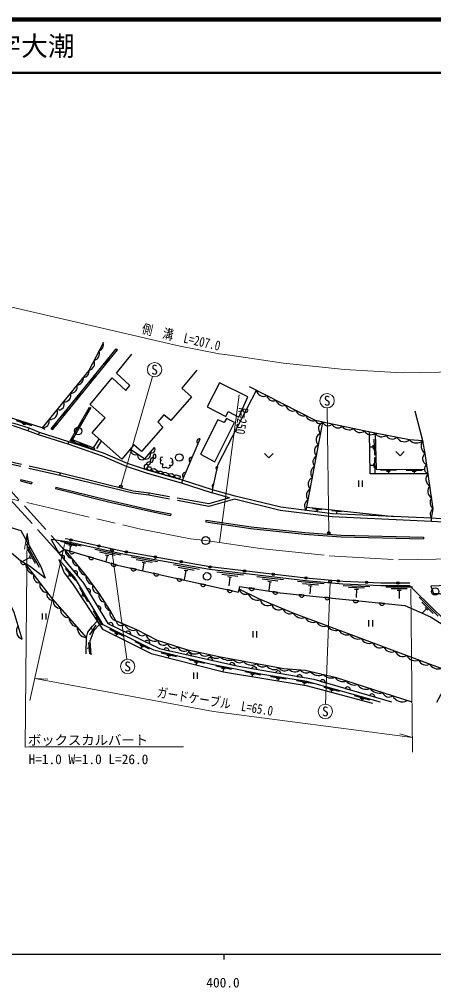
# Model space of a CAD drawing. Units: millimetres at full size, sheet at 1:1000; details may follow other scales. Extents: x 40000 to 680000, y 20000 to 380000.
# Drawn here: x 429685 to 507316, y 198715 to 380000 of the extents above; entities that cross this region are included whole.
import ezdxf
from ezdxf.enums import TextEntityAlignment as Align

# ---------------------------------------------------------------- set-up
doc = ezdxf.new("R2010")
doc.units = ezdxf.units.MM
doc.header["$LTSCALE"] = 1000
doc.linetypes.add('CHAIN', pattern=[18.5, 12, -1.5, 3.5, -1.5])
doc.linetypes.add('DASHED', pattern=[7.5, 6, -1.5])
for name, color, linetype, lineweight in [('M-BGD', 7, 'Continuous', 25), ('M-BMK', 2, 'CHAIN', 13), ('M-BMK-SRVR', 3, 'Continuous', 25), ('M-STR-HTXT', 7, 'Continuous', 13), ('M-STR-STRC', 7, 'Continuous', 25), ('M-TTL', 2, 'Continuous', 140), ('M-TTL-BAND', 7, 'Continuous', 25), ('M-TTL-LINE', 7, 'Continuous', 50)]:
    doc.layers.add(name, color=color, linetype=linetype, lineweight=lineweight)
doc.layers.add('M-TTL-TXT', color=7, linetype='Continuous')
doc.styles.add('ＭＳ ゴシック', font='')
doc.styles.get('ＭＳ ゴシック').set_extended_font_data('MS Gothic')

# ---------------------------------------------------------------- blocks, each defined once
blk = doc.blocks.new('open_arrow')
at = {"color": 0, "linetype": 'Continuous', "lineweight": -2}
blk.add_lwpolyline([(7.5, 1.25), (0, 0), (7.5, -1.25)], dxfattribs=at)

msp = doc.modelspace()

# ---------------------------------------------------------------- hatches: boundary and pattern name
at = {"layer": 'M-BGD'}
for points in [[(446667, 316390), (446435, 316579), (445557, 315503), (445790, 315313)], [(443966, 313076), (443733, 313266), (442765, 312078), (442997, 311888)], [(441305, 309813), (441073, 310003), (440215, 308952), (440448, 308762)], [(438787, 306725), (438555, 306915), (437737, 305912), (437969, 305722)], [(443109, 307260), (442850, 307411), (442149, 306208), (442408, 306057)], [(441791, 304996), (441532, 305147), (440809, 303906), (441068, 303755)], [(436715, 304184), (436482, 304373), (435660, 303365), (435893, 303176)], [(440085, 301101), (439624, 301275), (439955, 301844), (439696, 301995), (439186, 301119), (439979, 300820)], [(441123, 300710), (441017, 300430), (442489, 299876), (442595, 300157)]]:
    msp.add_hatch(color=256, dxfattribs=at).paths.add_polyline_path(points)

# ---------------------------------------------------------------- linework, layer by layer
for p, q in [((435660, 303365), (447850, 318315)), ((435893, 303176), (448083, 318125)), ((447850, 318315), (448083, 318125)), ((445790, 315313), (445557, 315503)), ((446667, 316390), (446435, 316579)), ((442997, 311888), (442765, 312078)), ((443966, 313076), (443733, 313266)), ((441305, 309813), (441073, 310003)), ((440448, 308762), (440215, 308952)), ((438787, 306725), (438555, 306915)), ((442850, 307411), (443109, 307260)), ((432028, 303928), (429172, 304844)), ((437969, 305722), (437737, 305912)), ((441791, 304996), (441532, 305147)), ((442149, 306208), (442408, 306057)), ((430878, 304108), (430212, 304322)), ((430545, 304215), (430474, 303995)), ((431289, 302991), (431526, 303466)), ((433254, 302242), (431289, 302991)), ((433461, 302681), (431526, 303466)), ((435893, 303176), (435660, 303365)), ((436482, 304373), (436715, 304184)), ((441068, 303755), (440809, 303906)), ((483420, 288066), (486571, 304556)), ((433254, 302242), (433461, 302681)), ((439955, 301844), (439696, 301995)), ((439979, 300820), (440085, 301101)), ((443555, 299795), (444652, 301422)), ((444189, 299660), (445096, 301025)), ((460247, 293718), (463547, 301445)), ((463170, 300562), (463559, 301473)), ((496274, 298408), (496174, 301406)), ((438821, 300470), (438959, 300894)), ((441017, 300430), (441123, 300710)), ((442489, 299876), (442595, 300157)), ((443741, 299405), (443846, 299686)), ((496014, 299900), (495334, 299877)), ((496026, 299550), (496003, 300250)), ((461702, 297126), (462091, 298037)), ((496388, 294985), (496288, 297984)), ((466714, 295650), (466849, 296261)), ((496128, 296478), (495388, 296453)), ((496140, 296128), (496116, 296827)), ((500329, 295568), (497329, 295597)), ((505164, 295521), (502164, 295550)), ((429953, 293867), (429879, 293576)), ((429953, 293867), (432052, 293336)), ((437301, 294618), (437397, 295007)), ((460247, 293718), (460073, 293143)), ((460469, 294239), (460859, 295150)), ((499177, 295369), (498477, 295376)), ((498827, 295373), (498822, 294919)), ((504012, 295322), (503312, 295329)), ((503662, 295326), (503658, 294920)), ((429879, 293576), (431978, 293045)), ((432052, 293336), (431978, 293045)), ((436510, 292439), (436437, 292148)), ((465886, 291915), (465727, 291337)), ((465955, 292355), (466145, 292951)), ((493210, 293678), (493210, 292504)), ((493910, 293678), (493910, 292504)), ((453968, 290895), (454016, 291292)), ((469055, 290417), (465727, 291337)), ((483536, 288673), (499938, 286921)), ((486381, 288188), (484592, 288379)), ((458083, 287419), (458026, 287124)), ((485676, 288082), (485259, 288127)), ((485467, 288105), (485436, 287814)), ((490046, 287796), (488256, 287988)), ((489151, 287892), (489113, 287534)), ((506884, 286003), (506916, 286602)), ((464641, 286216), (464598, 285919)), ((505434, 283060), (505427, 282760)), ((433476, 277372), (431040, 281738)), ((441297, 281383), (437390, 282239)), ((440471, 281349), (438127, 281863)), ((439527, 281341), (438980, 281461)), ((439254, 281401), (439053, 280486)), ((431734, 279262), (430424, 278531)), ((432727, 278099), (431265, 280718)), ((431905, 278957), (431564, 279568)), ((437430, 279663), (438058, 278897)), ((439987, 280209), (439038, 280491)), ((443616, 279130), (442667, 279413)), ((448685, 279673), (443801, 280743)), ((447644, 279594), (444713, 280236)), ((446456, 279547), (445772, 279697)), ((446114, 279622), (445861, 278463)), ((455584, 278429), (450662, 279307)), ((430839, 278085), (429988, 278594)), ((447845, 277874), (446895, 278156)), ((454547, 278309), (451594, 278836)), ((453362, 278216), (452673, 278339)), ((453018, 278278), (452754, 276801)), ((463466, 276992), (458544, 277870)), ((462424, 276843), (459470, 277370)), ((440286, 274946), (438319, 277212)), ((439167, 275961), (438707, 275562)), ((439396, 275697), (438937, 276225)), ((439863, 276697), (440491, 275931)), ((451552, 277032), (450585, 277247)), ((455797, 276087), (454830, 276302)), ((461234, 276720), (460544, 276843)), ((460889, 276781), (460599, 275157)), ((471669, 275924), (466702, 276502)), ((470637, 275712), (467657, 276059)), ((469457, 275517), (468762, 275598)), ((469109, 275558), (468919, 273919)), ((479165, 275052), (474199, 275630)), ((460175, 275113), (459208, 275328)), ((464616, 274124), (463649, 274339)), ((478134, 274840), (475154, 275187)), ((476953, 274645), (476258, 274726)), ((476606, 274685), (476415, 273047)), ((486776, 274290), (481796, 274736)), ((485753, 274080), (482765, 274348)), ((484581, 273884), (483884, 273947)), ((484232, 273915), (484099, 272421)), ((495378, 273757), (490383, 273971)), ((442546, 270976), (440999, 273546)), ((441618, 272168), (441227, 271933)), ((441799, 271868), (441438, 272468)), ((442352, 273383), (442863, 272534)), ((469615, 273012), (468648, 273227)), ((473717, 273420), (472738, 273575)), ((478145, 272719), (477167, 272874)), ((483071, 272192), (482086, 272293)), ((494366, 273500), (491369, 273629)), ((493204, 273250), (492505, 273280)), ((492855, 273265), (492791, 271766)), ((503361, 273670), (498361, 273671)), ((502361, 273370), (499361, 273371)), ((501211, 273070), (500511, 273070)), ((500861, 273070), (500861, 271570)), ((444304, 270138), (444814, 269289)), ((487898, 271699), (486913, 271799)), ((493233, 271153), (492247, 271254)), ((498128, 270653), (497142, 270754)), ((508138, 268264), (504611, 271809)), ((507220, 268762), (505104, 270888)), ((433944, 268783), (433944, 267609)), ((434644, 268783), (434644, 267609)), ((445142, 266663), (443595, 269234)), ((505950, 269613), (505166, 268833)), ((506196, 269365), (505703, 269861)), ((442915, 264798), (444064, 266556)), ((444214, 267856), (444012, 267734)), ((444395, 267556), (444034, 268156)), ((446369, 266852), (447260, 266419)), ((495132, 267531), (495132, 266358)), ((495832, 267531), (495832, 266358)), ((443489, 265677), (443138, 265907)), ((449339, 264444), (446655, 265784)), ((448230, 264797), (447603, 265110)), ((447916, 264953), (447739, 264598)), ((449662, 265251), (450553, 264818)), ((473450, 265438), (473450, 264264)), ((474150, 265438), (474150, 264264)), ((442879, 261231), (442696, 263323)), ((454053, 262091), (451368, 263431)), ((453217, 263523), (454108, 263090)), ((442788, 262277), (442369, 262240)), ((452943, 262444), (452317, 262757)), ((452630, 262600), (452451, 262242)), ((459144, 260647), (456230, 261359)), ((456767, 262006), (457734, 261792)), ((460979, 261071), (461946, 260856)), ((457984, 260745), (457304, 260911)), ((457644, 260828), (457558, 260476)), ((464368, 259371), (461454, 260083)), ((463208, 259469), (462528, 259635)), ((462868, 259552), (462773, 259162)), ((464966, 260185), (465934, 259970)), ((469106, 259265), (470074, 259050)), ((462331, 257706), (462331, 256532)), ((463031, 257706), (463031, 256532)), ((469439, 258308), (466497, 258898)), ((468276, 258358), (467590, 258495)), ((467933, 258427), (467825, 257889)), ((474854, 257221), (471913, 257811)), ((473217, 258482), (474193, 258311)), ((477701, 257695), (478677, 257524)), ((473691, 257271), (473005, 257408)), ((473348, 257340), (473274, 256973)), ((479679, 256446), (476716, 256913)), ((478515, 256447), (477824, 256556)), ((478169, 256501), (478117, 256167)), ((484566, 255676), (481603, 256143)), ((481729, 256988), (482705, 256817)), ((483402, 255677), (482711, 255786)), ((483056, 255731), (482997, 255356)), ((486080, 256086), (487032, 255811)), ((489689, 254128), (486798, 254931)), ((488533, 254263), (487858, 254450)), ((488195, 254356), (488106, 254034)), ((490743, 254740), (491695, 254465)), ((495385, 252546), (492494, 253349)), ((494228, 252681), (493554, 252868)), ((493891, 252774), (493816, 252505)), ((495317, 253419), (496269, 253144))]:
    msp.add_line(p, q, dxfattribs=at)
at = {"layer": 'M-BGD', "linetype": 'DASHED'}
for p, q in [((438821, 300470), (433254, 302242)), ((438959, 300894), (433461, 302681)), ((437106, 280058), (419687, 299243)), ((420569, 300042), (438081, 280656)), ((437397, 295007), (426551, 297453)), ((437301, 294618), (426462, 297063)), ((465886, 291915), (460247, 293718)), ((465704, 291344), (460073, 293143)), ((511373, 286321), (506916, 286602)), ((511336, 285723), (506884, 286003))]:
    msp.add_line(p, q, dxfattribs=at)
at = {"layer": 'M-BGD'}
for points in [[(434438, 303199), (433951, 303500), (428647, 305201), (416864, 308494), (413237, 309495), (411020, 310657), (409200, 311576), (401399, 313576), (396716, 313850), (394339, 314959), (390628, 318880), (390633, 319518), (394260, 322116), (397267, 324011), (398805, 325466), (399697, 325966)], [(445422, 319479), (442729, 314276), (433951, 303500)], [(462950, 314347), (460157, 310963), (461926, 309359), (458045, 304888), (456727, 305946), (455608, 304623), (456567, 303653), (452595, 299107), (451144, 300326), (448896, 297631), (443349, 302585), (445776, 305383), (442936, 307904), (447095, 312862), (449621, 310532), (450392, 311433), (447912, 313745), (450787, 317299)], [(465886, 291915), (466954, 296731), (474117, 310559)], [(505263, 301096), (502796, 301271), (496348, 302501), (494231, 302974), (486571, 304556), (485172, 304872), (472817, 311227)], [(443741, 299405), (439186, 301119), (442850, 307411)], [(443846, 299686), (439624, 301275), (443109, 307260)], [(506916, 286602), (507237, 288388), (505726, 298725), (505263, 301096), (503830, 306663)], [(431526, 303466), (428684, 304326), (428277, 304383)], [(506282, 294920), (495412, 294918), (495289, 302737)], [(496348, 302501), (496570, 295815), (505599, 295727)], [(460073, 293143), (453727, 294965), (449736, 296306), (445247, 298223), (438821, 300470)], [(460247, 293718), (453906, 295538), (449949, 296868), (445458, 298785), (438959, 300894)], [(450503, 299558), (453167, 297734), (454993, 299848)], [(454747, 298050), (454316, 297725), (454172, 297264), (454197, 297014), (454597, 297107), (454759, 297420), (454840, 297869)], [(456585, 297942), (456394, 298010), (456225, 297942), (456066, 297742), (456096, 297547), (456220, 297459), (456310, 297441), (456151, 297350), (456055, 297066), (456103, 296861), (456374, 296757), (456596, 296786), (456480, 296491), (456476, 296242), (456662, 296128), (456934, 296070), (457122, 296154), (457171, 296246), (457250, 296122), (457598, 295968), (457858, 296070), (458007, 296310), (457944, 296477), (457838, 296555), (458128, 296483), (458415, 296652), (458495, 296951), (458388, 297066), (458196, 297114), (458432, 297180), (458465, 297313), (458403, 297568), (458280, 297703), (458022, 297820)], [(475635, 298731), (476430, 297935), (477226, 298731)], [(500216, 299071), (501011, 298275), (501806, 299071)], [(453492, 296705), (453093, 296385), (453093, 296087), (453160, 295788), (453576, 295930), (453745, 296245), (453812, 296475)], [(454197, 297014), (454155, 296745), (453812, 296475), (453492, 296705), (453632, 297009), (453818, 297183), (454176, 297219)], [(453745, 296245), (454267, 296250), (454470, 295874), (454408, 295638), (453978, 295517), (453739, 295722), (453576, 295930)], [(454470, 295874), (454976, 295885), (455442, 295598), (455476, 295273), (455022, 295217), (454621, 295452), (454408, 295638)], [(365866, 292912), (366150, 294025), (372561, 293700), (384339, 293229), (396826, 291330), (411007, 288712), (416651, 287769), (423996, 286115), (429963, 284282)], [(453968, 290895), (450931, 291263), (437301, 294618)], [(454016, 291292), (451003, 291658), (437397, 295007)], [(455459, 295436), (456235, 295413), (456572, 295216), (456589, 294964), (456056, 294920), (455476, 295273)], [(456572, 295216), (457130, 295188), (457697, 294915), (457681, 294682), (457076, 294628), (456548, 294884), (456322, 294942)], [(457697, 294915), (458235, 294959), (458551, 294778), (458754, 294440), (458511, 294350), (458101, 294429), (457681, 294682)], [(458679, 294564), (459031, 294712), (459695, 294558), (459893, 294203), (459684, 294017), (459147, 294033), (458633, 294395)], [(436437, 292148), (446373, 289671), (454998, 287714), (458026, 287124)], [(436510, 292439), (446442, 289963), (455060, 288008), (458083, 287419)], [(506916, 286602), (488359, 287449), (478679, 288658), (470131, 290742), (465886, 291915)], [(506884, 286003), (488309, 286851), (478571, 288067), (469980, 290161)], [(429963, 284282), (433715, 277560), (434513, 275407), (431794, 277513), (429919, 278636), (425615, 282234), (420751, 283680), (402039, 288079), (402049, 287730)], [(464598, 285919), (473085, 284679), (483121, 283600), (489970, 283122), (505427, 282760)], [(464641, 286216), (473123, 284976), (483148, 283899), (489984, 283422), (505434, 283060)], [(430240, 263979), (428740, 268932), (425016, 276566), (420921, 283629)], [(502884, 273970), (497408, 273971), (490316, 274274), (483328, 274900), (465334, 276994), (449051, 279900), (438660, 282176), (435640, 282611), (437106, 280058)], [(502884, 274470), (497419, 274471), (490349, 274773), (483379, 275397), (465407, 277489), (449148, 280390), (438749, 282669), (438253, 282740)], [(438212, 280736), (437106, 280058), (441724, 274429), (446243, 266914), (455975, 262182), (470427, 258972), (484854, 256440), (499410, 252237)], [(503271, 252142), (489129, 256746), (483216, 258099), (479227, 258384), (467367, 260575), (461232, 261877), (455579, 263695), (451696, 265699), (447790, 267397), (446703, 269312), (444709, 272465), (442152, 275928), (438212, 280736)], [(438212, 280736), (448071, 277807), (470720, 272766), (471011, 273848), (478562, 272653), (501887, 270269), (506728, 268149), (509381, 266474), (511003, 265471), (511490, 265008), (512452, 263773), (512537, 263409), (512570, 263070), (510928, 257727), (507832, 252079)], [(442243, 264247), (440544, 266292), (435867, 271483), (430856, 278074)], [(497368, 252182), (483571, 256015), (475231, 257329), (465456, 259291), (454902, 261869), (445376, 266624), (440008, 275541), (437099, 278892), (438079, 276399), (439678, 274268), (445274, 265830), (454385, 261276), (467946, 257859), (483445, 255281), (495874, 251954)], [(511490, 265008), (511746, 265460), (507634, 269197), (502884, 273970)], [(533473, 273011), (533845, 273662), (529578, 275105), (528173, 274977), (516132, 274274), (506758, 273891), (507299, 272530), (508439, 272509), (513329, 270790), (517695, 270226)], [(510400, 257840), (480979, 268847), (474530, 271484), (470866, 273307)], [(442215, 261231), (442243, 264247), (442538, 265261), (443379, 266411), (444287, 267319)], [(444700, 266696), (443665, 265562), (442884, 263590), (443110, 261000)]]:
    msp.add_lwpolyline(points, dxfattribs=at)
for points in [[(464880, 307450), (468369, 305667), (468821, 306602), (470787, 305540), (472516, 309342), (467161, 311962)], [(466297, 297152), (469990, 304514), (468471, 305282), (468055, 304499), (466873, 305047), (463630, 298573)], [(454840, 297869), (455134, 297875), (455296, 298112), (455227, 298518), (454959, 298581), (454734, 298337), (454747, 298050)]]:
    msp.add_lwpolyline(points, close=True, dxfattribs=at)
at = {"layer": 'M-BGD', "linetype": 'DASHED'}
for points in [[(431289, 302991), (428702, 303811), (428146, 303954)], [(469980, 290161), (465210, 288799), (453968, 290895)], [(469055, 290417), (465186, 289312), (454016, 291292)]]:
    msp.add_lwpolyline(points, dxfattribs=at)
at = {"layer": 'M-BGD'}
for centre, radius in [((440698, 302916), 700), ((459651, 297967), 700), ((439376, 282531), 225), ((444589, 281389), 225), ((449747, 280283), 225), ((455180, 279314), 225), ((460041, 278446), 225), ((465407, 277489), 225), ((464861, 275708), 700), ((471875, 276736), 225), ((477261, 276109), 225), ((483379, 275397), 225), ((489460, 274853), 225), ((494759, 274585), 225), ((500606, 274470), 225), ((507596, 272883), 700)]:
    msp.add_circle(centre, radius, dxfattribs=at)
for centre, radius, start, end in [((444071, 319163), 1387, 292.09356, 13.17308), ((443468, 317364), 1237, 280.7256, 24.54104), ((442401, 315633), 1396, 283.58342, 21.68321), ((441675, 314062), 1075, 270.18312, 11.48662), ((440378, 312834), 1309, 274.95051, 6.7192), ((438174, 309593), 1187, 259.70078, 21.96896), ((439399, 311178), 1147, 263.82665, 17.84309), ((475448, 310749), 1344, 188.1565, 297.40056), ((437073, 307911), 1027, 251.65875, 30.011), ((477270, 309783), 1225, 190.68966, 294.8674), ((479125, 309066), 1396, 196.37814, 289.17892), ((435443, 306481), 1383, 262.45972, 19.21002), ((480945, 308063), 1398, 193.07877, 292.47828), ((482957, 307358), 1589, 201.67572, 283.88134), ((433989, 304808), 1308, 268.34367, 13.32607), ((484788, 306381), 1557, 201.30646, 284.2506), ((485986, 305221), 886, 203.19149, 311.31259), ((486920, 303422), 1186, 107.11465, 231.24575), ((487529, 304935), 1030, 201.62006, 315.04959), ((489356, 304726), 1214, 205.30029, 311.36934), ((491529, 304939), 1774, 219.33751, 297.33214), ((493520, 303982), 1329, 207.75332, 308.80214), ((495533, 303540), 1321, 206.66785, 308.12239), ((463454, 300979), 505, 78.04576, 235.70395), ((486489, 301315), 1223, 104.73973, 233.62067), ((497577, 303309), 1471, 213.33142, 305.07744), ((499597, 302777), 1353, 209.76733, 308.64156), ((501803, 302461), 1550, 208.56569, 309.84318), ((504122, 302483), 1796, 222.43574, 309.44146), ((506624, 300131), 1669, 144.66805, 237.43015), ((451438, 299430), 943, 172.1639, 299.00318), ((454483, 299472), 633, 242.00378, 36.34532), ((486228, 299150), 1269, 111.44464, 226.91575), ((452650, 298343), 799, 160.88123, 310.28588), ((453463, 298508), 829, 249.04904, 29.30007), ((461987, 297543), 505, 78.04576, 235.70395), ((485914, 297126), 1228, 116.7618, 221.59859), ((506412, 297760), 1183, 125.39352, 251.24122), ((466835, 295944), 318, 87.39809, 247.61582), ((485721, 295068), 1439, 120.26722, 218.09317), ((506546, 295837), 954, 122.70209, 253.93264), ((460754, 294656), 505, 78.04576, 235.70395), ((485065, 292990), 1282, 111.8368, 226.5236), ((507227, 293920), 1376, 133.33444, 243.30029), ((466102, 292636), 318, 82.16994, 242.38767), ((484728, 290920), 1264, 115.57933, 222.78108), ((507706, 291669), 1500, 137.05039, 239.58435), ((484453, 288903), 1330, 119.37295, 218.98744), ((508002, 289515), 1362, 140.78848, 235.84629), ((507918, 287344), 1247, 123.10345, 216.51719), ((437668, 279218), 505, 320.53318, 118.19137), ((440021, 280802), 1810, 182.0788, 256.574), ((439540, 280444), 505, 174.62017, 332.27836), ((443169, 279365), 505, 174.62017, 332.27836), ((430464, 278423), 505, 160.26341, 317.9216), ((433048, 278153), 2193, 182.04408, 252.43928), ((440727, 278827), 1146, 169.21107, 269.44175), ((442490, 277670), 1774, 179.65363, 258.99917), ((447398, 278109), 505, 174.62017, 332.27836), ((433590, 275714), 1253, 163.88086, 270.60249), ((440101, 276252), 505, 320.53318, 118.19137), ((443641, 275690), 1508, 170.93538, 261.96541), ((451089, 277235), 505, 178.62369, 336.28188), ((455335, 276290), 505, 178.62369, 336.28188), ((434866, 274037), 1332, 161.44664, 273.0367), ((444529, 273645), 1134, 155.79486, 277.10593), ((459713, 275316), 505, 178.62369, 336.28188), ((464154, 274327), 505, 178.62369, 336.28188), ((435866, 272292), 1018, 155.94969, 279.91578), ((442524, 272908), 505, 312.19125, 109.84944), ((445766, 272071), 1184, 157.78082, 267.10165), ((469153, 273215), 505, 178.62369, 336.28188), ((472082, 273634), 1260, 195.08458, 292.02666), ((474317, 273160), 1894, 201.46261, 286.83399), ((473243, 273594), 505, 182.17835, 339.83654), ((477671, 272893), 505, 182.17835, 339.83654), ((482588, 272340), 505, 185.33481, 342.993), ((437299, 271038), 1282, 168.68662, 275.35075), ((444475, 269663), 505, 312.19125, 109.84944), ((447050, 270635), 1368, 169.30773, 255.28687), ((476173, 271542), 1322, 188.50766, 307.01677), ((478319, 270809), 1389, 193.38238, 302.14204), ((487415, 271846), 505, 185.33481, 342.993), ((492750, 271301), 505, 185.33481, 342.993), ((497645, 270801), 505, 185.33481, 342.993), ((438997, 269552), 1593, 172.44088, 271.59647), ((448142, 268863), 1508, 162.68655, 256.51941), ((480361, 270077), 1376, 198.81377, 296.71065), ((482626, 269831), 1918, 210.8492, 288.12592), ((440591, 267845), 1554, 175.78007, 268.25729), ((446772, 266548), 505, 345.24475, 142.90294), ((448846, 267576), 1070, 189.60485, 303.39012), ((451098, 267416), 1818, 203.81018, 289.18479), ((484773, 268842), 1760, 208.27413, 290.701), ((486773, 267877), 1537, 206.32516, 292.64996), ((430662, 265458), 1538, 139.58927, 254.10397), ((442398, 266104), 1864, 174.20922, 265.2126), ((450065, 264947), 505, 345.24475, 142.90294), ((452703, 265614), 1011, 175.19837, 310.20683), ((455048, 265349), 1767, 196.6794, 289.09512), ((489017, 267583), 1999, 214.23742, 284.73769), ((491072, 266541), 1785, 209.95395, 289.02116), ((493132, 265648), 1677, 208.26737, 290.70776), ((453619, 263219), 505, 345.24475, 142.90294), ((456713, 263926), 1114, 192.81265, 311.53012), ((458662, 263610), 1317, 203.16685, 301.17594), ((495266, 264906), 1750, 208.21325, 290.76187), ((497294, 263830), 1514, 201.68273, 297.29237), ((457229, 261803), 505, 358.64598, 156.30418), ((460562, 263034), 1337, 204.29938, 300.04342), ((461441, 260868), 505, 358.64598, 156.30418), ((462556, 262813), 1622, 215.26648, 300.7856), ((464471, 262034), 1247, 209.50907, 306.54299), ((499455, 263153), 1612, 204.52926, 294.44587), ((501584, 262269), 1574, 201.76309, 297.21205), ((465429, 259982), 505, 358.64598, 156.30418), ((466561, 262079), 1707, 217.84272, 298.20936), ((469048, 262763), 2759, 232.47468, 286.58408), ((469569, 259062), 505, 358.64598, 156.30418), ((470947, 260920), 1371, 215.74708, 303.31167), ((473238, 261179), 2083, 222.40107, 296.65768), ((475266, 260099), 1344, 215.58413, 303.4746), ((503909, 261738), 1825, 208.41558, 290.55954), ((505839, 260472), 1364, 198.97588, 299.99926), ((508139, 260273), 1892, 211.23419, 287.74093), ((473688, 258300), 505, 1.21719, 158.87538), ((477429, 260025), 1766, 216.34059, 302.71817), ((478172, 257513), 505, 1.21719, 158.87538), ((479389, 259242), 1226, 214.94251, 310.88561), ((481333, 259471), 1625, 225.3419, 306.49153), ((483482, 259306), 1644, 223.99974, 298.3429), ((485813, 259188), 2042, 220.58279, 293.64405), ((482200, 256806), 505, 1.21719, 158.87538), ((486528, 255855), 505, 355.06628, 152.72447), ((488141, 258829), 2135, 225.0633, 289.16355), ((490262, 257658), 1654, 210.7815, 294.52225), ((492454, 257195), 1831, 214.68354, 289.24942), ((491192, 254508), 505, 355.06628, 152.72447), ((494671, 256511), 1922, 212.90116, 291.03181), ((497189, 256221), 2368, 219.43114, 284.50184), ((498960, 254382), 1262, 201.05158, 302.88139), ((495766, 253188), 505, 355.06628, 152.72447), ((501439, 254249), 2019, 207.32445, 296.60852)]:
    msp.add_arc(centre, radius, start, end, dxfattribs=at)
at = {"layer": 'M-BMK'}
msp.add_lwpolyline([(278826, 280633), (298452, 286739), (308902, 289860), (318247, 292416), (327383, 294529), (334963, 296131), (344274, 297590), (353567, 298575), (362472, 299119), (365438, 299255), (377719, 299011), (388395, 298102), (398627, 296560), (413057, 293688), (452157, 284636), (461753, 282741), (464610, 282413), (474837, 280915), (487768, 279558), (500742, 278822), (516657, 279113)], dxfattribs=at)
at = {"layer": 'M-BMK-SRVR'}
msp.add_circle((464610, 282413), 750, dxfattribs=at)
at = {"layer": 'M-STR-HTXT'}
for p, q in [((448701, 292545), (454643, 313119)), ((467160, 282039), (470881, 309730)), ((487699, 283834), (487369, 307247)), ((438114, 281660), (431678, 252502)), ((447014, 280629), (449794, 260189)), ((487915, 274675), (487075, 251780)), ((503376, 242814), (503032, 273367)), ((432577, 256577), (435030, 256471)), ((503345, 245569), (500978, 246220))]:
    msp.add_line(p, q, dxfattribs=at)
for points in [[(357488, 333880), (360605, 334070), (364986, 334271), (379552, 333981), (392491, 332880), (404654, 331047), (420422, 327909), (459496, 318862), (467149, 317351), (469143, 317122), (479202, 315650), (490588, 314454), (501414, 313840), (515437, 314096), (520793, 314372), (531406, 315402), (536902, 316249)], [(431164, 283806), (430752, 243738), (431461, 243782), (460431, 243782)], [(503345, 245569), (466041, 250396), (432577, 256577)]]:
    msp.add_lwpolyline(points, dxfattribs=at)
for centre in [(455017, 314416), (487350, 308597), (449976, 258851), (487025, 250431)]:
    msp.add_circle(centre, 1350, dxfattribs=at)
at = {"layer": 'M-STR-STRC'}
for centre in [(448701, 292545), (487699, 283834), (447014, 280629), (487915, 274675)]:
    msp.add_circle(centre, 250, dxfattribs=at)
at = {"layer": 'M-TTL'}
msp.add_line((680000, 380000), (40000, 380000), dxfattribs=at)
at = {"layer": 'M-TTL-BAND'}
for p, q in [((40000, 205000), (579000, 205000)), ((468000, 205000), (468000, 204000))]:
    msp.add_line(p, q, dxfattribs=at)
at = {"layer": 'M-TTL-LINE'}
msp.add_line((40000, 370000), (680000, 370000), dxfattribs=at)

# ---------------------------------------------------------------- block references
at = {"layer": 'M-STR-HTXT', "xscale": 400, "yscale": 400, "rotation": 269.4}
msp.add_blockref('open_arrow', (431164, 283806), dxfattribs=at)

# ---------------------------------------------------------------- texts
at = {"layer": 'M-STR-HTXT', "style": 'ＭＳ ゴシック', "width": 0.8}
for s, rotation, p in [('側\u3000溝\u3000L=207.0', 347.184, (459690, 319081)), ('R=250', 262.345, (469929, 304990)), ('ガードケーブル\u3000L=65.0', 350.669, (466115, 250829))]:
    msp.add_text(s, height=1833, rotation=rotation, dxfattribs=at).set_placement(p, align=Align.BOTTOM_CENTER)
at = {"layer": 'M-STR-HTXT', "style": 'ＭＳ ゴシック'}
for p in [(455017, 314416), (487350, 308597), (449976, 258851), (487025, 250431)]:
    msp.add_text('S', height=1833, dxfattribs=at).set_placement(p, align=Align.MIDDLE_CENTER)
for s, p in [('ボックスカルバート', (431293, 245061)), ('H=1.0 W=1.0 L=26.0', (431408, 241473))]:
    msp.add_text(s, height=1833, dxfattribs=at).set_placement(p, align=Align.MIDDLE_LEFT)
at = {"layer": 'M-TTL-BAND', "style": 'ＭＳ ゴシック'}
msp.add_text('400.0', height=1833, dxfattribs=at).set_placement((467844, 198195), align=Align.BOTTOM_CENTER)
at = {"layer": 'M-TTL-TXT', "style": 'ＭＳ ゴシック'}
msp.add_text('周南市大字大潮', height=3666, dxfattribs=at).set_placement((405024, 375000), align=Align.MIDDLE_LEFT)

doc.saveas('drawing.dxf')
